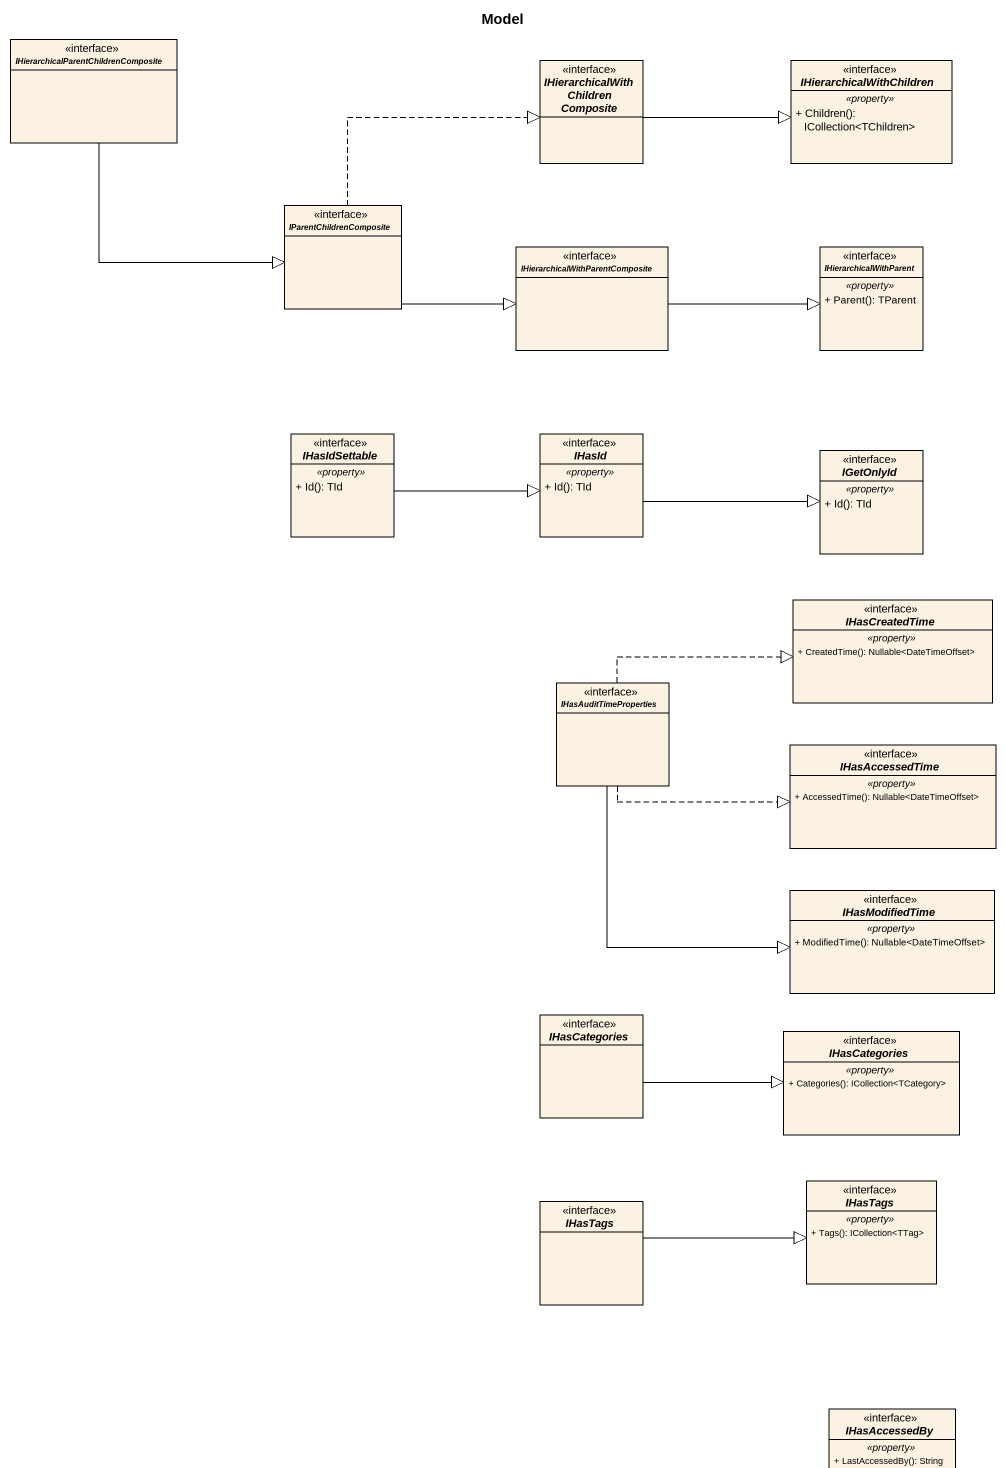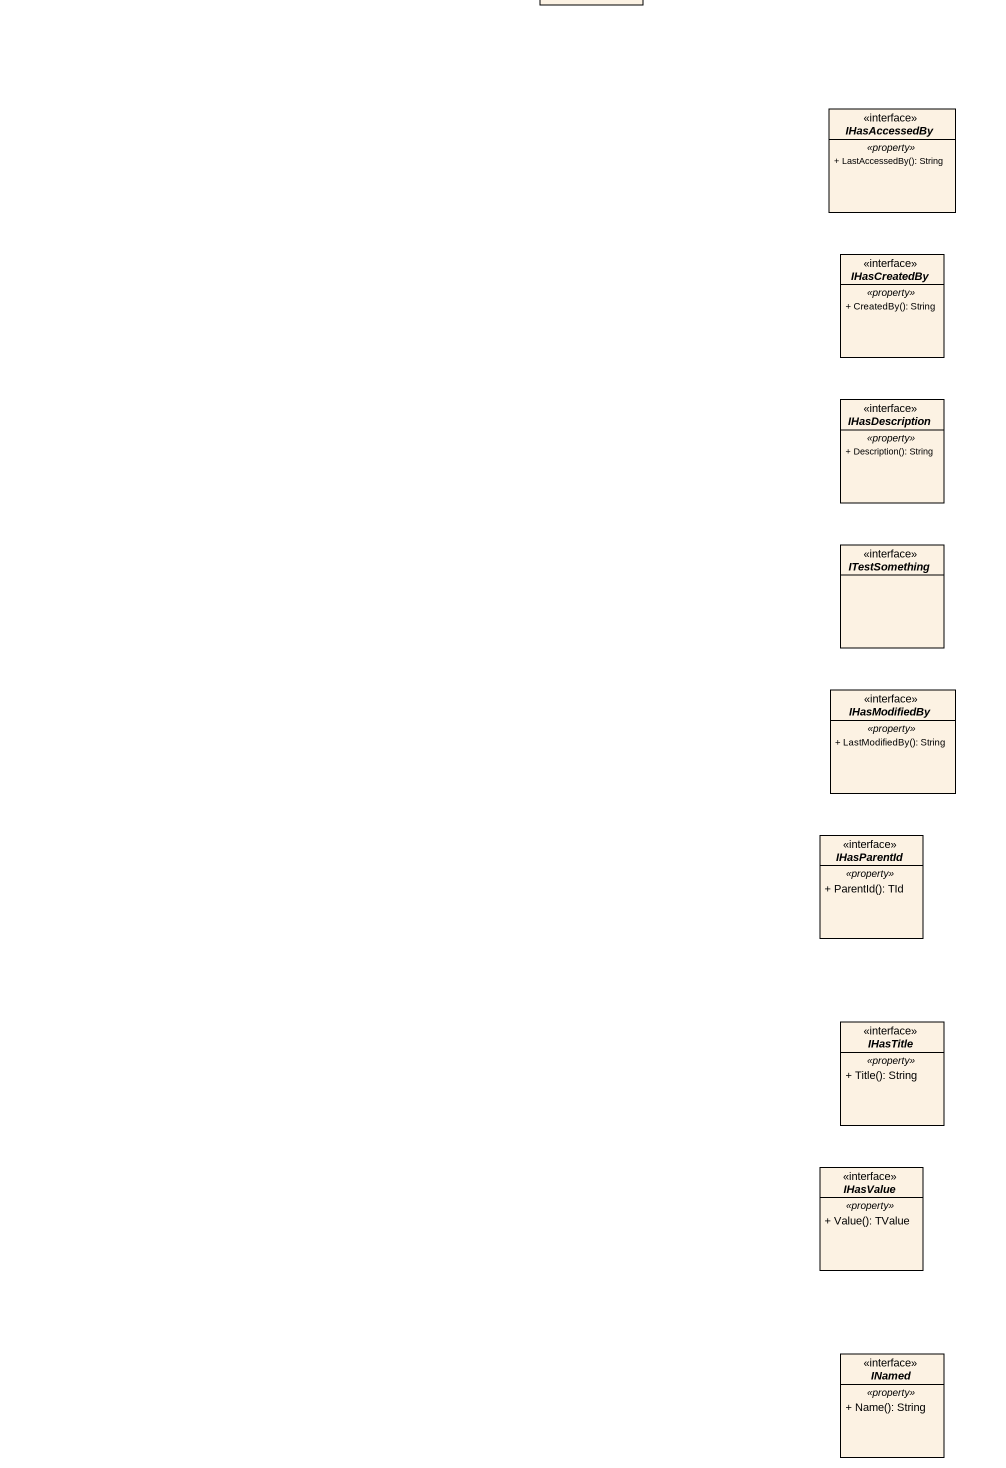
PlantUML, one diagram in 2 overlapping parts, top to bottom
@startuml
title Model
hide circle
hide empty members
skinparam classAttributeIconSize 0
interface "IHierarchicalParentChildrenComposite" as IHierarchicalParentChildrenC
interface "IHierarchicalWithChildrenComposite" as IHierarchicalWithChildrenCom
interface IHierarchicalWithChildren {
  .. <<property>> ..
  + Children(): ICollection<TChildren>
}
interface IParentChildrenComposite
interface "IHierarchicalWithParentComposite" as IHierarchicalWithParentCompo
interface IHierarchicalWithParent {
  .. <<property>> ..
  + Parent(): TParent
}
interface IHasIdSettable {
  .. <<property>> ..
  + Id(): TId
}
interface IHasId {
  .. <<property>> ..
  + Id(): TId
}
interface IGetOnlyId {
  .. <<property>> ..
  + Id(): TId
}
interface IHasCreatedTime {
  .. <<property>> ..
  + CreatedTime(): Nullable<DateTimeOffset>
}
interface IHasAuditTimeProperties
interface IHasAccessedTime {
  .. <<property>> ..
  + AccessedTime(): Nullable<DateTimeOffset>
}
interface IHasModifiedTime {
  .. <<property>> ..
  + ModifiedTime(): Nullable<DateTimeOffset>
}
interface IHasCategories
interface "IHasCategories" as IHasCategories_2 {
  .. <<property>> ..
  + Categories(): ICollection<TCategory>
}
interface IHasTags {
  .. <<property>> ..
  + Tags(): ICollection<TTag>
}
interface "IHasTags" as IHasTags_2
interface IHasAccessedBy {
  .. <<property>> ..
  + LastAccessedBy(): String
}
interface IHasCreatedBy {
  .. <<property>> ..
  + CreatedBy(): String
}
interface IHasDescription {
  .. <<property>> ..
  + Description(): String
}
interface ITestSomething
interface IHasModifiedBy {
  .. <<property>> ..
  + LastModifiedBy(): String
}
interface IHasParentId {
  .. <<property>> ..
  + ParentId(): TId
}
interface IHasTitle {
  .. <<property>> ..
  + Title(): String
}
interface IHasValue {
  .. <<property>> ..
  + Value(): TValue
}
interface INamed {
  .. <<property>> ..
  + Name(): String
}
IHierarchicalParentChildrenC --|> IParentChildrenComposite
IHierarchicalWithChildrenCom -right-|> IHierarchicalWithChildren
IParentChildrenComposite .right.|> IHierarchicalWithChildrenCom
IParentChildrenComposite -right-|> IHierarchicalWithParentCompo
IHierarchicalWithParentCompo -right-|> IHierarchicalWithParent
IHasIdSettable -right-|> IHasId
IHasId -right-|> IGetOnlyId
IHasAuditTimeProperties .right.|> IHasCreatedTime
IHasAuditTimeProperties .right.|> IHasAccessedTime
IHasAuditTimeProperties --|> IHasModifiedTime
IHasCategories -right-|> IHasCategories_2
IHasTags_2 -right-|> IHasTags
@enduml
